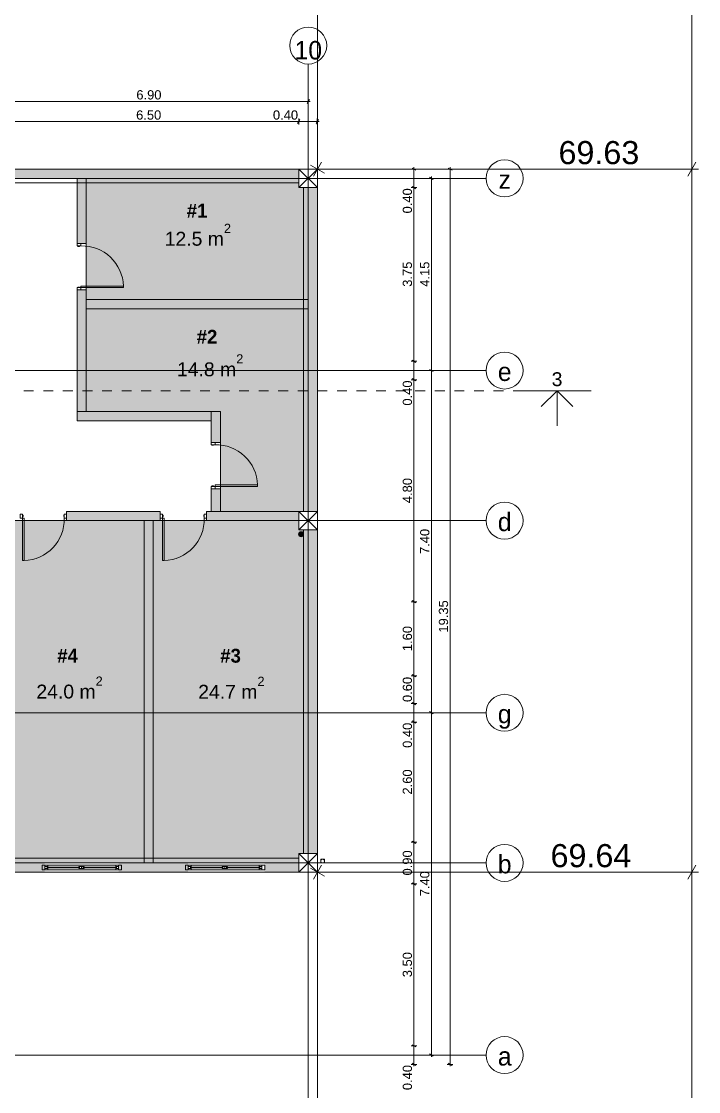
# Model space of a CAD drawing. Header units: millimetres. Extents: x 475159934 to 476245151, y 4620917055 to 4621447368.
# Drawn here: x 475290721 to 475305367, y 4620935580 to 4620958717 of the extents above; entities that cross this region are included whole.
import ezdxf

# ---------------------------------------------------------------- set-up
doc = ezdxf.new("R2010")
doc.units = ezdxf.units.MM
doc.header["$MEASUREMENT"] = 0
doc.linetypes.add('Dashed', pattern=[423.333333, 211.666667, -211.666667])
for name, color, linetype, lineweight in [('0_Pen_No__42_Pen_No__250_Pen_No__5', 5, 'Continuous', 0), ('2D Drafting - General_Pen_No__1_Pen_No__7', 7, 'Continuous', 0), ('2D Drafting - General_Pen_No__1_Pen_No__7_Pen_No__7', 7, 'Continuous', 0), ('2D Drafting - General_Pen_No__250_Pen_No__7_Pen_No__154', 154, 'Continuous', 0), ('2D Drafting - General_Pen_No__250_Pen_No__7_Pen_No__250', 7, 'Continuous', 0), ('2D Drafting - General_Pen_No__250_Pen_No__7_Pen_No__7', 7, 'Continuous', 0), ('Annotation - Text_Pen_No__7_Pen_No__235', 235, 'Continuous', 0), ('Annotation - Text_Pen_No__7_Pen_No__5', 5, 'Continuous', 0), ('Doors_Pen_No__7_Pen_No__7_Pen_No__7', 7, 'Continuous', 0), ('G-Anno-Nplt_Pen_No__4', 7, 'Continuous', 0), ('G-Anno-Nplt_Pen_No__7', 7, 'Continuous', 0), ('G-Anno-Nplt_Pen_No__8', 8, 'Continuous', 0), ('gegmebi_Pen_No__7_Pen_No__7', 7, 'Continuous', 0), ('kar-panjara_Pen_No__7_Pen_No__7_Pen_No__7', 7, 'Continuous', 0), ('New_._Pen_No__1', 1, 'Continuous', 0), ('New_G-Anno-Nplt_Pen_No__4', 7, 'Continuous', 0), ('New_G-Anno-Nplt_Pen_No__8', 8, 'Continuous', 0), ('New_shenobebi_Pen_No__1', 1, 'Continuous', 0), ('New_Structural - Bearing_Pen_No__1', 1, 'Continuous', 0), ('shaxtebi da milebi_Pen_No__1_Pen_No__1_Pen_No__1', 1, 'Continuous', 0), ('zoma_Pen_No__1', 1, 'Continuous', 0), ('zoma_Pen_No__142', 142, 'Continuous', 0), ('zoma_Pen_No__5_Pen_No__5', 5, 'Continuous', 0)]:
    doc.layers.add(name, color=color, linetype=linetype, lineweight=lineweight)
doc.layers.add('zoma', color=7, linetype='Continuous')
doc.styles.add('GENERATED_STYLE_1', font='arial.ttf')
doc.styles.add('GENERATED_STYLE_3', font='arial.ttf')
doc.styles.add('GENERATED_STYLE_4', font='ACADMTAV.TTF')
doc.styles.add('GENERATED_STYLE_7', font='')
doc.styles.get('GENERATED_STYLE_7').set_extended_font_data('AcadMtavr', bold=True)
doc.linetypes.add('Break', pattern='A,0,[1,12. бѓљбѓ\x98бѓЎбѓ\x98 бѓ’бѓђбѓ¦бѓ”бѓ‘бѓ”бѓ‘бѓ\x981.Shx,S=15.679026,R=0,X=0,Y=0],-1975.557214,0', length=1975.557214)
doc.dimstyles.new('GENERATED_STYLE__10', dxfattribs={"dimtxt": 500, "dimasz": 228, "dimexe": 0.18, "dimexo": 3, "dimgap": 0, "dimtad": 1, "dimlfac": 0.001, "dimzin": 0, "dimdsep": 46, "dimtxsty": 'GENERATED_STYLE_3', "dimblk": 'ARROWHEAD_2', "dimblk1": 'ARROWHEAD_2', "dimblk2": 'ARROWHEAD_2', "dimcen": 0.09, "dimclrd": 1, "dimclre": 1, "dimclrt": 1, "dimadec": 0, "dimazin": 0, "dimtfac": 1, "dimtdec": 4, "dimtmove": 0, "dimatfit": 3, "dimfxl": 1, "dimtolj": 1, "dimtzin": 0, "dimarcsym": 0})
doc.dimstyles.new('GENERATED_STYLE__11', dxfattribs={"dimtxt": 500, "dimasz": 228, "dimexe": 0.18, "dimexo": 3, "dimgap": 0, "dimtad": 1, "dimlfac": 0.001, "dimzin": 0, "dimdsep": 46, "dimtxsty": 'GENERATED_STYLE_3', "dimblk": 'ARROWHEAD_2', "dimblk1": 'ARROWHEAD_2', "dimblk2": 'ARROWHEAD_2', "dimcen": 0.09, "dimclrd": 1, "dimclre": 1, "dimclrt": 1, "dimadec": 0, "dimazin": 0, "dimtfac": 1, "dimtdec": 4, "dimtmove": 2, "dimatfit": 3, "dimfxl": 1, "dimtolj": 1, "dimtzin": 0, "dimarcsym": 0})
doc.dimstyles.new('GENERATED_STYLE__12', dxfattribs={"dimtxt": 500, "dimasz": 228, "dimexe": 0.18, "dimexo": 3, "dimgap": 0, "dimtad": 1, "dimtih": 1, "dimtoh": 1, "dimlfac": 0.001, "dimzin": 0, "dimdsep": 46, "dimtxsty": 'GENERATED_STYLE_3', "dimblk": 'ARROWHEAD_2', "dimblk1": 'ARROWHEAD_2', "dimblk2": 'ARROWHEAD_2', "dimcen": 0.09, "dimclrd": 1, "dimclre": 1, "dimclrt": 1, "dimadec": 0, "dimazin": 0, "dimtfac": 1, "dimtdec": 4, "dimtmove": 2, "dimatfit": 3, "dimfxl": 1, "dimtolj": 1, "dimtzin": 0, "dimarcsym": 0})
doc.dimstyles.new('GENERATED_STYLE__3', dxfattribs={"dimtxt": 200, "dimasz": 64.421331, "dimexe": 0.18, "dimexo": 3, "dimgap": 0, "dimtad": 1, "dimtih": 1, "dimtoh": 1, "dimlfac": 0.001, "dimzin": 0, "dimdsep": 46, "dimtxsty": 'GENERATED_STYLE_3', "dimblk": 'ARROWHEAD_2', "dimblk1": 'ARROWHEAD_2', "dimblk2": 'ARROWHEAD_2', "dimcen": 0.09, "dimclrd": 142, "dimclre": 142, "dimclrt": 142, "dimadec": 0, "dimazin": 0, "dimtfac": 1, "dimtdec": 4, "dimtmove": 0, "dimatfit": 3, "dimfxl": 1, "dimtolj": 1, "dimtzin": 0, "dimarcsym": 0})
doc.dimstyles.new('GENERATED_STYLE__6', dxfattribs={"dimtxt": 200, "dimasz": 64.421331, "dimexe": 0.18, "dimexo": 3, "dimgap": 0, "dimtad": 1, "dimlfac": 0.001, "dimzin": 0, "dimdsep": 46, "dimtxsty": 'GENERATED_STYLE_3', "dimblk": 'ARROWHEAD_2', "dimblk1": 'ARROWHEAD_2', "dimblk2": 'ARROWHEAD_2', "dimcen": 0.09, "dimclrd": 142, "dimclre": 142, "dimclrt": 142, "dimadec": 0, "dimazin": 0, "dimtfac": 1, "dimtdec": 4, "dimtmove": 0, "dimatfit": 3, "dimfxl": 1, "dimtolj": 1, "dimtzin": 0, "dimarcsym": 0})

# ---------------------------------------------------------------- blocks, each defined once
blk = doc.blocks.new('*D521', base_point=(475826096, 4621095193))
at = {"layer": 'zoma_Pen_No__1', "color": 1, "linetype": 'Continuous', "lineweight": 0, "transparency": 16777216}
for p, q in [((475297124, 4620967032), (475297124, 4620967179)), ((475297349, 4620967032), (475296899, 4620967032)), ((475297274, 4620966945), (475296974, 4620967119)), ((475297124, 4620955524), (475297124, 4620967032)), ((475296974, 4620955610), (475297274, 4620955437)), ((475297349, 4620955524), (475296899, 4620955524)), ((475297124, 4620955377), (475297124, 4620955524))]:
    blk.add_line(p, q, dxfattribs=at)
at = {"layer": 'zoma_Pen_No__1', "color": 1, "lineweight": 0, "transparency": 16777216, "insert": (475297024, 4620960420), "char_height": 500, "attachment_point": 7, "rotation": 90, "style": 'GENERATED_STYLE_3'}
blk.add_mtext('\\A1;{\\pql;\\fArial|b0|i0|c204|p0;\\W1.000000;24.70}', dxfattribs=at)
blk = doc.blocks.new('ARROWHEAD_2')
at = {"color": 0, "linetype": 'Continuous', "lineweight": 0}
for p, q in [((0, 0), (-1, 0)), ((-0.38, -0.66), (0.38, 0.66))]:
    blk.add_line(p, q, dxfattribs=at)
blk = doc.blocks.new('*D522', base_point=(475826096, 4621095193))
at = {"layer": 'zoma_Pen_No__1', "color": 1, "linetype": 'Continuous', "lineweight": 0, "transparency": 16777216}
for p, q in [((475297349, 4620940324), (475296899, 4620940324)), ((475297274, 4620940237), (475296974, 4620940410)), ((475297124, 4620940324), (475297124, 4620940471)), ((475297124, 4620932169), (475297124, 4620940324)), ((475296974, 4620932256), (475297274, 4620932083)), ((475297349, 4620932169), (475296899, 4620932169)), ((475297124, 4620932022), (475297124, 4620932169))]:
    blk.add_line(p, q, dxfattribs=at)
at = {"layer": 'zoma_Pen_No__1', "color": 1, "lineweight": 0, "transparency": 16777216, "insert": (475297024, 4620933002), "char_height": 500, "attachment_point": 7, "rotation": 90, "style": 'GENERATED_STYLE_3'}
blk.add_mtext('\\A1;{\\pql;\\fArial|b0|i0|c204|p0;\\W1.000000;8.15}', dxfattribs=at)
blk = doc.blocks.new('*D523', base_point=(475826096, 4621095193))
at = {"layer": 'zoma_Pen_No__1', "color": 1, "linetype": 'Continuous', "lineweight": 0, "transparency": 16777216}
for p, q in [((475297124, 4620940099), (475297124, 4620940549)), ((475305221, 4620940099), (475305221, 4620940549)), ((475296978, 4620940324), (475297124, 4620940324)), ((475297211, 4620940474), (475297038, 4620940174)), ((475297124, 4620940324), (475305221, 4620940324)), ((475305134, 4620940174), (475305307, 4620940474)), ((475305221, 4620940324), (475305367, 4620940324))]:
    blk.add_line(p, q, dxfattribs=at)
at = {"layer": 'zoma_Pen_No__1', "color": 1, "lineweight": 0, "transparency": 16777216, "insert": (475302165, 4620940424), "char_height": 500, "attachment_point": 7, "style": 'GENERATED_STYLE_3'}
blk.add_mtext('\\A1;{\\pql;\\fArial|b0|i0|c204|p0;\\W1.000000;69.64}', dxfattribs=at)
blk = doc.blocks.new('*D524', base_point=(475826096, 4621095193))
at = {"layer": 'zoma_Pen_No__1', "color": 1, "linetype": 'Continuous', "lineweight": 0, "transparency": 16777216}
for p, q in [((475297211, 4620955674), (475297038, 4620955374)), ((475297124, 4620955299), (475297124, 4620955749)), ((475305134, 4620955374), (475305307, 4620955674)), ((475305221, 4620955299), (475305221, 4620955749)), ((475296978, 4620955524), (475297124, 4620955524)), ((475297124, 4620955524), (475305221, 4620955524)), ((475305221, 4620955524), (475305367, 4620955524))]:
    blk.add_line(p, q, dxfattribs=at)
at = {"layer": 'zoma_Pen_No__1', "color": 1, "lineweight": 0, "transparency": 16777216, "insert": (475302337, 4620955624), "char_height": 500, "attachment_point": 7, "style": 'GENERATED_STYLE_3'}
blk.add_mtext('\\A1;{\\pql;\\fArial|b0|i0|c204|p0;\\W1.000000;69.63}', dxfattribs=at)
blk = doc.blocks.new('*D555', base_point=(475826096, 4621095193))
at = {"layer": 'zoma_Pen_No__142', "color": 142, "linetype": 'Continuous', "lineweight": 0, "transparency": 16777216}
for p, q in [((475290049, 4620957030), (475290000, 4620956945)), ((475290024, 4620956924), (475290024, 4620957051)), ((475290024, 4620956987), (475296924, 4620956987)), ((475296900, 4620956945), (475296949, 4620957030)), ((475296924, 4620956924), (475296924, 4620957051)), ((475296924, 4620956987), (475296966, 4620956987))]:
    blk.add_line(p, q, dxfattribs=at)
at = {"layer": 'zoma_Pen_No__142', "color": 142, "lineweight": 0, "transparency": 16777216, "insert": (475293207, 4620957027), "char_height": 200, "attachment_point": 7, "style": 'GENERATED_STYLE_3'}
blk.add_mtext('\\A1;{\\pql;\\fArial|b0|i0|c204|p0;\\W1.000000;6.90}', dxfattribs=at)
blk = doc.blocks.new('*D577', base_point=(475826096, 4621095193))
at = {"layer": 'zoma_Pen_No__142', "color": 142, "linetype": 'Continuous', "lineweight": 0, "transparency": 16777216}
for p, q in [((475290249, 4620934038), (475290200, 4620933953)), ((475290224, 4620933932), (475290224, 4620934059)), ((475296749, 4620934038), (475296700, 4620933953)), ((475296724, 4620933932), (475296724, 4620934059)), ((475290224, 4620933996), (475296724, 4620933996))]:
    blk.add_line(p, q, dxfattribs=at)
at = {"layer": 'zoma_Pen_No__142', "color": 142, "lineweight": 0, "transparency": 16777216, "char_height": 200, "attachment_point": 7, "style": 'GENERATED_STYLE_3'}
for s, insert in [('\\A1;{\\pql;\\fArial|b0|i0|c204|p0;\\W1.000000;6.50}', (475293207, 4620934036)), ('\\A1;{\\pql;\\fArial|b0|i0|c204|p0;\\W1.000000;0.40}', (475296166, 4620934036))]:
    blk.add_mtext(s, dxfattribs=dict(at, insert=insert))
blk = doc.blocks.new('*D578', base_point=(475826096, 4621095193))
at = {"layer": 'zoma_Pen_No__142', "color": 142, "linetype": 'Continuous', "lineweight": 0, "transparency": 16777216}
for p, q in [((475296749, 4620934038), (475296700, 4620933953)), ((475296724, 4620933932), (475296724, 4620934059)), ((475297100, 4620933953), (475297149, 4620934038)), ((475297124, 4620933932), (475297124, 4620934059)), ((475296724, 4620933996), (475297124, 4620933996)), ((475297124, 4620933996), (475297166, 4620933996))]:
    blk.add_line(p, q, dxfattribs=at)
blk = doc.blocks.new('*D579', base_point=(475826096, 4621095193))
at = {"layer": 'zoma_Pen_No__142', "color": 142, "linetype": 'Continuous', "lineweight": 0, "transparency": 16777216}
for p, q in [((475299651, 4620943769), (475299523, 4620943769)), ((475299545, 4620943794), (475299629, 4620943745)), ((475299587, 4620936369), (475299587, 4620943769)), ((475299651, 4620936369), (475299523, 4620936369)), ((475299545, 4620936394), (475299629, 4620936345)), ((475299587, 4620936328), (475299587, 4620936369))]:
    blk.add_line(p, q, dxfattribs=at)
at = {"layer": 'zoma_Pen_No__142', "color": 142, "lineweight": 0, "transparency": 16777216, "insert": (475299547, 4620939802), "char_height": 200, "attachment_point": 7, "rotation": 90, "style": 'GENERATED_STYLE_3'}
blk.add_mtext('\\A1;{\\pql;\\fArial|b0|i0|c204|p0;\\W1.000000;7.40}', dxfattribs=at)
blk = doc.blocks.new('*D580', base_point=(475826096, 4621095193))
at = {"layer": 'zoma_Pen_No__142', "color": 142, "linetype": 'Continuous', "lineweight": 0, "transparency": 16777216}
for p, q in [((475299651, 4620951169), (475299523, 4620951169)), ((475299545, 4620951194), (475299629, 4620951145)), ((475299587, 4620943769), (475299587, 4620951169)), ((475299651, 4620943769), (475299523, 4620943769)), ((475299545, 4620943794), (475299629, 4620943745))]:
    blk.add_line(p, q, dxfattribs=at)
at = {"layer": 'zoma_Pen_No__142', "color": 142, "lineweight": 0, "transparency": 16777216, "insert": (475299547, 4620947202), "char_height": 200, "attachment_point": 7, "rotation": 90, "style": 'GENERATED_STYLE_3'}
blk.add_mtext('\\A1;{\\pql;\\fArial|b0|i0|c204|p0;\\W1.000000;7.40}', dxfattribs=at)
blk = doc.blocks.new('*D581', base_point=(475826096, 4621095193))
at = {"layer": 'zoma_Pen_No__142', "color": 142, "linetype": 'Continuous', "lineweight": 0, "transparency": 16777216}
for p, q in [((475299651, 4620955324), (475299523, 4620955324)), ((475299629, 4620955299), (475299545, 4620955348)), ((475299587, 4620955324), (475299587, 4620955365)), ((475299587, 4620951169), (475299587, 4620955324)), ((475299651, 4620951169), (475299523, 4620951169)), ((475299545, 4620951194), (475299629, 4620951145))]:
    blk.add_line(p, q, dxfattribs=at)
at = {"layer": 'zoma_Pen_No__142', "color": 142, "lineweight": 0, "transparency": 16777216, "insert": (475299547, 4620952980), "char_height": 200, "attachment_point": 7, "rotation": 90, "style": 'GENERATED_STYLE_3'}
blk.add_mtext('\\A1;{\\pql;\\fArial|b0|i0|c204|p0;\\W1.000000;4.15}', dxfattribs=at)
blk = doc.blocks.new('*D582', base_point=(475826096, 4621095193))
at = {"layer": 'zoma_Pen_No__142', "color": 142, "linetype": 'Continuous', "lineweight": 0, "transparency": 16777216}
for p, q in [((475299992, 4620955524), (475299992, 4620955565)), ((475300055, 4620955524), (475299928, 4620955524)), ((475300034, 4620955499), (475299949, 4620955548)), ((475299992, 4620936169), (475299992, 4620955524)), ((475300055, 4620936169), (475299928, 4620936169)), ((475299949, 4620936194), (475300034, 4620936145)), ((475299992, 4620936128), (475299992, 4620936169))]:
    blk.add_line(p, q, dxfattribs=at)
at = {"layer": 'zoma_Pen_No__142', "color": 142, "lineweight": 0, "transparency": 16777216, "insert": (475299952, 4620945503), "char_height": 200, "attachment_point": 7, "rotation": 90, "style": 'GENERATED_STYLE_3'}
blk.add_mtext('\\A1;{\\pql;\\fArial|b0|i0|c204|p0;\\W1.000000;19.35}', dxfattribs=at)
blk = doc.blocks.new('*D583', base_point=(475826096, 4621095193))
at = {"layer": 'zoma_Pen_No__142', "color": 142, "linetype": 'Continuous', "lineweight": 0, "transparency": 16777216}
for p, q in [((475299169, 4620936594), (475299254, 4620936545)), ((475299275, 4620936569), (475299148, 4620936569)), ((475299211, 4620936169), (475299211, 4620936569)), ((475299275, 4620936169), (475299148, 4620936169)), ((475299169, 4620936194), (475299254, 4620936145)), ((475299211, 4620936128), (475299211, 4620936169))]:
    blk.add_line(p, q, dxfattribs=at)
at = {"layer": 'zoma_Pen_No__142', "color": 142, "lineweight": 0, "transparency": 16777216, "insert": (475299171, 4620935611), "char_height": 200, "attachment_point": 7, "rotation": 90, "style": 'GENERATED_STYLE_3'}
blk.add_mtext('\\A1;{\\pql;\\fArial|b0|i0|c204|p0;\\W1.000000;0.40}', dxfattribs=at)
blk = doc.blocks.new('*D584', base_point=(475826096, 4621095193))
at = {"layer": 'zoma_Pen_No__142', "color": 142, "linetype": 'Continuous', "lineweight": 0, "transparency": 16777216}
for p, q in [((475299275, 4620940069), (475299148, 4620940069)), ((475299169, 4620940094), (475299254, 4620940045)), ((475299211, 4620936569), (475299211, 4620940069)), ((475299169, 4620936594), (475299254, 4620936545)), ((475299275, 4620936569), (475299148, 4620936569))]:
    blk.add_line(p, q, dxfattribs=at)
at = {"layer": 'zoma_Pen_No__142', "color": 142, "lineweight": 0, "transparency": 16777216, "insert": (475299171, 4620938052), "char_height": 200, "attachment_point": 7, "rotation": 90, "style": 'GENERATED_STYLE_3'}
blk.add_mtext('\\A1;{\\pql;\\fArial|b0|i0|c204|p0;\\W1.000000;3.50}', dxfattribs=at)
blk = doc.blocks.new('*D585', base_point=(475826096, 4621095193))
at = {"layer": 'zoma_Pen_No__142', "color": 142, "linetype": 'Continuous', "lineweight": 0, "transparency": 16777216}
for p, q in [((475299169, 4620940994), (475299254, 4620940945)), ((475299275, 4620940969), (475299148, 4620940969)), ((475299211, 4620940069), (475299211, 4620940969)), ((475299275, 4620940069), (475299148, 4620940069)), ((475299169, 4620940094), (475299254, 4620940045))]:
    blk.add_line(p, q, dxfattribs=at)
at = {"layer": 'zoma_Pen_No__142', "color": 142, "lineweight": 0, "transparency": 16777216, "insert": (475299171, 4620940252), "char_height": 200, "attachment_point": 7, "rotation": 90, "style": 'GENERATED_STYLE_3'}
blk.add_mtext('\\A1;{\\pql;\\fArial|b0|i0|c204|p0;\\W1.000000;0.90}', dxfattribs=at)
blk = doc.blocks.new('*D586', base_point=(475826096, 4621095193))
at = {"layer": 'zoma_Pen_No__142', "color": 142, "linetype": 'Continuous', "lineweight": 0, "transparency": 16777216}
for p, q in [((475299275, 4620943569), (475299148, 4620943569)), ((475299169, 4620943594), (475299254, 4620943545)), ((475299211, 4620940969), (475299211, 4620943569)), ((475299169, 4620940994), (475299254, 4620940945)), ((475299275, 4620940969), (475299148, 4620940969))]:
    blk.add_line(p, q, dxfattribs=at)
at = {"layer": 'zoma_Pen_No__142', "color": 142, "lineweight": 0, "transparency": 16777216, "char_height": 200, "attachment_point": 7, "rotation": 90, "style": 'GENERATED_STYLE_3'}
for s, insert in [('\\A1;{\\pql;\\fArial|b0|i0|c204|p0;\\W1.000000;0.40}', (475299171, 4620943011)), ('\\A1;{\\pql;\\fArial|b0|i0|c204|p0;\\W1.000000;2.60}', (475299171, 4620942002))]:
    blk.add_mtext(s, dxfattribs=dict(at, insert=insert))
blk = doc.blocks.new('*D587', base_point=(475826096, 4621095193))
at = {"layer": 'zoma_Pen_No__142', "color": 142, "linetype": 'Continuous', "lineweight": 0, "transparency": 16777216}
for p, q in [((475299169, 4620943994), (475299254, 4620943945)), ((475299275, 4620943969), (475299148, 4620943969)), ((475299211, 4620943569), (475299211, 4620943969)), ((475299275, 4620943569), (475299148, 4620943569)), ((475299169, 4620943594), (475299254, 4620943545))]:
    blk.add_line(p, q, dxfattribs=at)
blk = doc.blocks.new('*D588', base_point=(475826096, 4621095193))
at = {"layer": 'zoma_Pen_No__142', "color": 142, "linetype": 'Continuous', "lineweight": 0, "transparency": 16777216}
for p, q in [((475299275, 4620944569), (475299148, 4620944569)), ((475299169, 4620944594), (475299254, 4620944545)), ((475299211, 4620943969), (475299211, 4620944569)), ((475299169, 4620943994), (475299254, 4620943945)), ((475299275, 4620943969), (475299148, 4620943969))]:
    blk.add_line(p, q, dxfattribs=at)
at = {"layer": 'zoma_Pen_No__142', "color": 142, "lineweight": 0, "transparency": 16777216, "insert": (475299171, 4620944002), "char_height": 200, "attachment_point": 7, "rotation": 90, "style": 'GENERATED_STYLE_3'}
blk.add_mtext('\\A1;{\\pql;\\fArial|b0|i0|c204|p0;\\W1.000000;0.60}', dxfattribs=at)
blk = doc.blocks.new('*D589', base_point=(475826096, 4621095193))
at = {"layer": 'zoma_Pen_No__142', "color": 142, "linetype": 'Continuous', "lineweight": 0, "transparency": 16777216}
for p, q in [((475299275, 4620946169), (475299148, 4620946169)), ((475299169, 4620946194), (475299254, 4620946145)), ((475299211, 4620944569), (475299211, 4620946169)), ((475299275, 4620944569), (475299148, 4620944569)), ((475299169, 4620944594), (475299254, 4620944545))]:
    blk.add_line(p, q, dxfattribs=at)
at = {"layer": 'zoma_Pen_No__142', "color": 142, "lineweight": 0, "transparency": 16777216, "insert": (475299171, 4620945102), "char_height": 200, "attachment_point": 7, "rotation": 90, "style": 'GENERATED_STYLE_3'}
blk.add_mtext('\\A1;{\\pql;\\fArial|b0|i0|c204|p0;\\W1.000000;1.60}', dxfattribs=at)
blk = doc.blocks.new('*D590', base_point=(475826096, 4621095193))
at = {"layer": 'zoma_Pen_No__142', "color": 142, "linetype": 'Continuous', "lineweight": 0, "transparency": 16777216}
for p, q in [((475299275, 4620950969), (475299148, 4620950969)), ((475299169, 4620950994), (475299254, 4620950945)), ((475299211, 4620946169), (475299211, 4620950969)), ((475299275, 4620946169), (475299148, 4620946169)), ((475299169, 4620946194), (475299254, 4620946145))]:
    blk.add_line(p, q, dxfattribs=at)
at = {"layer": 'zoma_Pen_No__142', "color": 142, "lineweight": 0, "transparency": 16777216, "char_height": 200, "attachment_point": 7, "rotation": 90, "style": 'GENERATED_STYLE_3'}
for s, insert in [('\\A1;{\\pql;\\fArial|b0|i0|c204|p0;\\W1.000000;0.40}', (475299171, 4620950411)), ('\\A1;{\\pql;\\fArial|b0|i0|c204|p0;\\W1.000000;4.80}', (475299171, 4620948302))]:
    blk.add_mtext(s, dxfattribs=dict(at, insert=insert))
blk = doc.blocks.new('*D591', base_point=(475826096, 4621095193))
at = {"layer": 'zoma_Pen_No__142', "color": 142, "linetype": 'Continuous', "lineweight": 0, "transparency": 16777216}
for p, q in [((475299169, 4620951394), (475299254, 4620951345)), ((475299275, 4620951369), (475299148, 4620951369)), ((475299211, 4620950969), (475299211, 4620951369)), ((475299275, 4620950969), (475299148, 4620950969)), ((475299169, 4620950994), (475299254, 4620950945))]:
    blk.add_line(p, q, dxfattribs=at)
blk = doc.blocks.new('*D592', base_point=(475826096, 4621095193))
at = {"layer": 'zoma_Pen_No__142', "color": 142, "linetype": 'Continuous', "lineweight": 0, "transparency": 16777216}
for p, q in [((475299275, 4620955124), (475299148, 4620955124)), ((475299169, 4620955148), (475299254, 4620955099)), ((475299211, 4620951369), (475299211, 4620955124)), ((475299169, 4620951394), (475299254, 4620951345)), ((475299275, 4620951369), (475299148, 4620951369))]:
    blk.add_line(p, q, dxfattribs=at)
at = {"layer": 'zoma_Pen_No__142', "color": 142, "lineweight": 0, "transparency": 16777216, "char_height": 200, "attachment_point": 7, "rotation": 90, "style": 'GENERATED_STYLE_3'}
for s, insert in [('\\A1;{\\pql;\\fArial|b0|i0|c204|p0;\\W1.000000;0.40}', (475299171, 4620954566)), ('\\A1;{\\pql;\\fArial|b0|i0|c204|p0;\\W1.000000;3.75}', (475299171, 4620952980))]:
    blk.add_mtext(s, dxfattribs=dict(at, insert=insert))
blk = doc.blocks.new('*D593', base_point=(475826096, 4621095193))
at = {"layer": 'zoma_Pen_No__142', "color": 142, "linetype": 'Continuous', "lineweight": 0, "transparency": 16777216}
for p, q in [((475299211, 4620955524), (475299211, 4620955565)), ((475299275, 4620955524), (475299148, 4620955524)), ((475299254, 4620955499), (475299169, 4620955548)), ((475299211, 4620955124), (475299211, 4620955524)), ((475299275, 4620955124), (475299148, 4620955124)), ((475299169, 4620955148), (475299254, 4620955099))]:
    blk.add_line(p, q, dxfattribs=at)
blk = doc.blocks.new('*D615', base_point=(475826096, 4621095193))
at = {"layer": 'zoma_Pen_No__142', "color": 142, "linetype": 'Continuous', "lineweight": 0, "transparency": 16777216}
for p, q in [((475290244, 4620956594), (475290195, 4620956509)), ((475290219, 4620956488), (475290219, 4620956615)), ((475290219, 4620956551), (475296719, 4620956551)), ((475296744, 4620956594), (475296695, 4620956509)), ((475296719, 4620956488), (475296719, 4620956615))]:
    blk.add_line(p, q, dxfattribs=at)
at = {"layer": 'zoma_Pen_No__142', "color": 142, "lineweight": 0, "transparency": 16777216, "char_height": 200, "attachment_point": 7, "style": 'GENERATED_STYLE_3'}
for s, insert in [('\\A1;{\\pql;\\fArial|b0|i0|c204|p0;\\W1.000000;6.50}', (475293202, 4620956591)), ('\\A1;{\\pql;\\fArial|b0|i0|c204|p0;\\W1.000000;0.40}', (475296161, 4620956591))]:
    blk.add_mtext(s, dxfattribs=dict(at, insert=insert))
blk = doc.blocks.new('*D616', base_point=(475826096, 4621095193))
at = {"layer": 'zoma_Pen_No__142', "color": 142, "linetype": 'Continuous', "lineweight": 0, "transparency": 16777216}
for p, q in [((475296744, 4620956594), (475296695, 4620956509)), ((475296719, 4620956488), (475296719, 4620956615)), ((475296719, 4620956551), (475297119, 4620956551)), ((475297095, 4620956509), (475297144, 4620956594)), ((475297119, 4620956488), (475297119, 4620956615)), ((475297119, 4620956551), (475297161, 4620956551))]:
    blk.add_line(p, q, dxfattribs=at)

msp = doc.modelspace()

# ---------------------------------------------------------------- hatches: boundary and pattern name
at = {"layer": '2D Drafting - General_Pen_No__250_Pen_No__7_Pen_No__154', "linetype": 'Continuous', "lineweight": 0}
for points in [[(475290224.364, 4620955323.861), (475290224.364, 4620955523.861), (475296724.364, 4620955523.861), (475296724.364, 4620955323.861)], [(475296924.364, 4620955123.861), (475297124.364, 4620955123.861), (475297124.364, 4620948123.861), (475296924.364, 4620948123.861)], [(475296924.364, 4620947723.861), (475297124.364, 4620947723.861), (475297124.364, 4620940723.861), (475296924.364, 4620940723.861)], [(475290224.364, 4620940323.919), (475291224.364, 4620940323.919), (475291224.364, 4620940523.919), (475290224.364, 4620940523.919)], [(475292824.366, 4620940323.919), (475294324.362, 4620940323.919), (475294324.362, 4620940523.919), (475292824.366, 4620940523.919)], [(475295984.69, 4620940323.919), (475296724.364, 4620940323.919), (475296724.364, 4620940523.919), (475295984.69, 4620940523.919)]]:
    msp.add_hatch(color=154, dxfattribs=at).paths.add_polyline_path(points)
at = {"layer": '2D Drafting - General_Pen_No__250_Pen_No__7_Pen_No__7', "linetype": 'Continuous', "lineweight": 0}
for points in [[(475291924.364, 4620955323.861), (475291924.364, 4620953912.676), (475292124.364, 4620953912.676), (475292124.364, 4620955323.861)], [(475292124.364, 4620952912.676), (475291924.364, 4620952912.676), (475291924.364, 4620950283.861), (475292124.364, 4620950283.861)], [(475293724.364, 4620947923.861), (475291696.332, 4620947923.861), (475291696.332, 4620948123.861), (475293724.364, 4620948123.861)], [(475296724.364, 4620947923.861), (475294724.364, 4620947923.861), (475294724.364, 4620948123.861), (475296724.364, 4620948123.861)], [(475296924.343, 4620947433.673), (475296524.343, 4620947433.673), (475296524.343, 4620947823.861), (475296624.343, 4620947823.861), (475296724.343, 4620947823.861), (475296724.343, 4620947723.861), (475296624.343, 4620947723.861), (475296624.343, 4620947533.861), (475296924.343, 4620947533.861)]]:
    msp.add_hatch(color=7, dxfattribs=at).paths.add_polyline_path(points)
at = {"layer": 'G-Anno-Nplt_Pen_No__7', "linetype": 'Continuous', "lineweight": 0}
for points in [[(475292124.364, 4620952503.861), (475296924.364, 4620952503.861), (475296924.364, 4620952703.861), (475292124.364, 4620952703.861)], [(475291924.364, 4620950083.861), (475294824.364, 4620950083.861), (475294824.364, 4620950283.861), (475291924.364, 4620950283.861)], [(475294824.364, 4620949612.676), (475295024.494, 4620949612.676), (475295024.494, 4620950283.861), (475294824.364, 4620950283.861)], [(475294824.364, 4620948123.861), (475295024.494, 4620948123.861), (475295024.494, 4620948612.676), (475294824.364, 4620948612.676)], [(475293574.364, 4620940523.919), (475293374.364, 4620940523.919), (475293374.364, 4620947923.861), (475293574.364, 4620947923.861)]]:
    msp.add_hatch(color=7, dxfattribs=at).paths.add_polyline_path(points)
at = {"layer": 'G-Anno-Nplt_Pen_No__8', "linetype": 'Continuous', "lineweight": 0, "true_color": 0x202020}
for points in [[(475290124.364, 4620940723.861), (475290124.364, 4620947723.861), (475290224.364, 4620947723.861), (475290224.364, 4620947923.861), (475293374.364, 4620947923.861), (475293374.364, 4620940523.919), (475290224.364, 4620940523.919), (475290224.364, 4620940723.861)], [(475296724.364, 4620947923.861), (475296724.364, 4620947723.861), (475296924.342, 4620947723.861), (475296924.364, 4620940723.861), (475296724.364, 4620940723.861), (475296724.364, 4620940523.861), (475293574.364, 4620940523.861), (475293574.364, 4620947923.861)]]:
    msp.add_hatch(color=250, dxfattribs=at).paths.add_polyline_path(points)
at = {"layer": 'New_G-Anno-Nplt_Pen_No__8', "linetype": 'Continuous', "lineweight": 0, "true_color": 0x202020}
for points in [[(475296724.364, 4620955323.861), (475292124.364, 4620955323.861), (475292124.364, 4620952703.861), (475296924.364, 4620952703.861), (475296924.364, 4620955123.861), (475296724.364, 4620955123.861)], [(475292124.364, 4620950283.861), (475295024.494, 4620950283.861), (475295024.494, 4620948123.861), (475296924.364, 4620948123.861), (475296924.364, 4620952503.861), (475292124.364, 4620952503.861)]]:
    msp.add_hatch(color=250, dxfattribs=at).paths.add_polyline_path(points)
at = {"layer": 'shaxtebi da milebi_Pen_No__1_Pen_No__1_Pen_No__1', "linetype": 'Continuous', "lineweight": 0}
msp.add_hatch(color=1, dxfattribs=at).paths.add_polyline_path([(475296769.343, 4620947573.861, -1), (475296769.343, 4620947683.861, -1)])

# ---------------------------------------------------------------- linework, layer by layer
at = {"layer": '0_Pen_No__42_Pen_No__250_Pen_No__5', "color": 5, "linetype": 'Continuous', "lineweight": 0}
for centre in [(475296924.365, 4620958194.845), (475301171.421, 4620955323.862), (475301171.421, 4620951169.226), (475301171.421, 4620947923.862), (475301171.421, 4620943769.226), (475301171.421, 4620940523.862), (475301171.421, 4620936369.226)]:
    msp.add_circle(centre, 400, dxfattribs=at)
at = {"layer": '2D Drafting - General_Pen_No__1_Pen_No__7', "color": 7, "linetype": 'Continuous', "lineweight": 0}
for p, q in [((475297124.364, 4620955123.861), (475296724.364, 4620955523.861)), ((475296724.364, 4620955123.861), (475297124.364, 4620955523.861)), ((475297124.364, 4620947723.861), (475296724.364, 4620948123.861)), ((475296724.364, 4620947723.861), (475297124.364, 4620948123.861)), ((475297124.364, 4620940323.861), (475296724.364, 4620940723.861)), ((475296724.364, 4620940323.861), (475297124.364, 4620940723.861))]:
    msp.add_line(p, q, dxfattribs=at)
at = {"layer": '2D Drafting - General_Pen_No__1_Pen_No__7', "color": 7, "linetype": 'Continuous', "lineweight": 0, "flags": 128}
for points in [[(475290224.364, 4620955223.861), (475296724.364, 4620955223.861), (475296724.364, 4620955523.861), (475290224.364, 4620955523.861)], [(475297124.364, 4620955123.861), (475296724.364, 4620955123.861), (475296724.364, 4620955523.861), (475297124.364, 4620955523.861)], [(475297124.364, 4620948123.861), (475297124.364, 4620955123.861), (475296824.364, 4620955123.861), (475296824.364, 4620948123.861)], [(475297124.364, 4620947723.861), (475296724.364, 4620947723.861), (475296724.364, 4620948123.861), (475297124.364, 4620948123.861)], [(475297124.364, 4620940723.861), (475297124.364, 4620947723.861), (475296824.364, 4620947723.861), (475296824.364, 4620940723.861)], [(475290224.364, 4620940323.861), (475296724.364, 4620940323.861), (475296724.364, 4620940623.861), (475290224.364, 4620940623.861)], [(475297124.364, 4620940323.861), (475296724.364, 4620940323.861), (475296724.364, 4620940723.861), (475297124.364, 4620940723.861)]]:
    msp.add_lwpolyline(points, close=True, dxfattribs=at)
at = {"layer": '2D Drafting - General_Pen_No__1_Pen_No__7', "color": 7, "linetype": 'Continuous', "lineweight": 0}
msp.add_circle((475297234.151, 4620940563.861), 40, dxfattribs=at)
at = {"layer": '2D Drafting - General_Pen_No__1_Pen_No__7_Pen_No__7', "color": 7, "linetype": 'Continuous', "lineweight": 0}
for centre, start, end in [((475292034.031, 4620952970.398), 1.603806, 91.603806), ((475294934.031, 4620948670.398), 1.603806, 91.603806), ((475290754.054, 4620947953.01), 271.603806, 1.603806), ((475293782.086, 4620947953.01), 271.603806, 1.603806)]:
    msp.add_arc(centre, 893.239, start, end, dxfattribs=at)
at = {"layer": '2D Drafting - General_Pen_No__250_Pen_No__7_Pen_No__250', "color": 7, "linetype": 'Continuous', "lineweight": 0, "flags": 128}
for points in [[(475290224.364, 4620955323.861), (475290224.364, 4620955523.861), (475296724.364, 4620955523.861), (475296724.364, 4620955323.861)], [(475296924.364, 4620955123.861), (475297124.364, 4620955123.861), (475297124.364, 4620948123.861), (475296924.364, 4620948123.861)], [(475293724.364, 4620947923.861), (475291696.332, 4620947923.861), (475291696.332, 4620948123.861), (475293724.364, 4620948123.861)], [(475296724.364, 4620947923.861), (475294724.364, 4620947923.861), (475294724.364, 4620948123.861), (475296724.364, 4620948123.861)], [(475296924.364, 4620947723.861), (475297124.364, 4620947723.861), (475297124.364, 4620940723.861), (475296924.364, 4620940723.861)]]:
    msp.add_lwpolyline(points, close=True, dxfattribs=at)
at = {"layer": '2D Drafting - General_Pen_No__250_Pen_No__7_Pen_No__7', "color": 7, "linetype": 'Continuous', "lineweight": 0, "flags": 128}
for points in [[(475291924.364, 4620955323.861), (475291924.364, 4620953912.676), (475292124.364, 4620953912.676), (475292124.364, 4620955323.861)], [(475292124.364, 4620952912.676), (475291924.364, 4620952912.676), (475291924.364, 4620950283.861), (475292124.364, 4620950283.861)]]:
    msp.add_lwpolyline(points, close=True, dxfattribs=at)
at = {"layer": 'Doors_Pen_No__7_Pen_No__7_Pen_No__7', "color": 7, "linetype": 'Continuous', "lineweight": 0, "flags": 128}
for points in [[(475291924.364, 4620953912.676), (475291924.364, 4620953863.287), (475292009.031, 4620953863.287), (475292009.031, 4620953912.676)], [(475291942.364, 4620953852.176), (475291942.364, 4620953863.287), (475291975.697, 4620953863.287), (475291975.697, 4620953852.176)], [(475291924.364, 4620952912.676), (475291924.364, 4620952962.065), (475292009.031, 4620952962.065), (475292009.031, 4620952912.676)], [(475291942.364, 4620952962.065), (475291942.364, 4620952973.176), (475291975.697, 4620952973.176), (475291975.697, 4620952962.065)], [(475292009.031, 4620952962.065), (475292009.031, 4620952995.398), (475292926.92, 4620952995.398), (475292926.92, 4620952962.065)], [(475294824.364, 4620949612.676), (475294824.364, 4620949563.287), (475294909.031, 4620949563.287), (475294909.031, 4620949612.676)], [(475294842.364, 4620949552.176), (475294842.364, 4620949563.287), (475294875.697, 4620949563.287), (475294875.697, 4620949552.176)], [(475294824.364, 4620948612.676), (475294824.364, 4620948662.065), (475294909.031, 4620948662.065), (475294909.031, 4620948612.676)], [(475294842.364, 4620948662.065), (475294842.364, 4620948673.176), (475294875.697, 4620948673.176), (475294875.697, 4620948662.065)], [(475294909.031, 4620948662.065), (475294909.031, 4620948695.398), (475295826.92, 4620948695.398), (475295826.92, 4620948662.065)], [(475290696.332, 4620948062.676), (475290745.721, 4620948062.676), (475290745.721, 4620947978.01), (475290696.332, 4620947978.01)], [(475290745.721, 4620948044.676), (475290756.832, 4620948044.676), (475290756.832, 4620948011.343), (475290745.721, 4620948011.343)], [(475290745.721, 4620947978.01), (475290779.054, 4620947978.01), (475290779.054, 4620947060.121), (475290745.721, 4620947060.121)], [(475291635.832, 4620948044.676), (475291646.943, 4620948044.676), (475291646.943, 4620948011.343), (475291635.832, 4620948011.343)], [(475291696.332, 4620948062.676), (475291646.943, 4620948062.676), (475291646.943, 4620947978.01), (475291696.332, 4620947978.01)], [(475293724.364, 4620948062.676), (475293773.753, 4620948062.676), (475293773.753, 4620947978.01), (475293724.364, 4620947978.01)], [(475293773.753, 4620948044.676), (475293784.864, 4620948044.676), (475293784.864, 4620948011.343), (475293773.753, 4620948011.343)], [(475293773.753, 4620947978.01), (475293807.086, 4620947978.01), (475293807.086, 4620947060.121), (475293773.753, 4620947060.121)], [(475294663.864, 4620948044.676), (475294674.975, 4620948044.676), (475294674.975, 4620948011.343), (475294663.864, 4620948011.343)], [(475294724.364, 4620948062.676), (475294674.975, 4620948062.676), (475294674.975, 4620947978.01), (475294724.364, 4620947978.01)]]:
    msp.add_lwpolyline(points, close=True, dxfattribs=at)
at = {"layer": 'G-Anno-Nplt_Pen_No__4', "color": 7, "linetype": 'Continuous', "lineweight": 0, "flags": 128}
for points in [[(475292124.364, 4620952503.861), (475296924.364, 4620952503.861), (475296924.364, 4620952703.861), (475292124.364, 4620952703.861)], [(475291924.364, 4620950083.861), (475294824.364, 4620950083.861), (475294824.364, 4620950283.861), (475291924.364, 4620950283.861)], [(475294824.364, 4620949612.676), (475295024.494, 4620949612.676), (475295024.494, 4620950283.861), (475294824.364, 4620950283.861)], [(475294824.364, 4620948123.861), (475295024.494, 4620948123.861), (475295024.494, 4620948612.676), (475294824.364, 4620948612.676)], [(475290124.364, 4620940723.861), (475290124.364, 4620947723.861), (475290224.364, 4620947723.861), (475290224.364, 4620947923.861), (475293374.364, 4620947923.861), (475293374.364, 4620940523.919), (475290224.364, 4620940523.919), (475290224.364, 4620940723.861)], [(475293574.364, 4620940523.919), (475293374.364, 4620940523.919), (475293374.364, 4620947923.861), (475293574.364, 4620947923.861)], [(475296724.364, 4620947923.861), (475296724.364, 4620947723.861), (475296924.342, 4620947723.861), (475296924.364, 4620940723.861), (475296724.364, 4620940723.861), (475296724.364, 4620940523.861), (475293574.364, 4620940523.861), (475293574.364, 4620947923.861)]]:
    msp.add_lwpolyline(points, close=True, dxfattribs=at)
at = {"layer": 'gegmebi_Pen_No__7_Pen_No__7', "color": 7, "linetype": 'Continuous', "lineweight": 0}
for p, q in [((475297194.151, 4620940523.861), (475297194.151, 4620940603.861)), ((475297194.151, 4620940603.861), (475297274.151, 4620940603.861)), ((475297274.151, 4620940523.861), (475297194.151, 4620940523.861)), ((475297274.151, 4620940603.861), (475297274.151, 4620940523.861))]:
    msp.add_line(p, q, dxfattribs=at)
at = {"layer": 'kar-panjara_Pen_No__7_Pen_No__7_Pen_No__7', "color": 7, "linetype": 'Continuous', "lineweight": 0, "flags": 128}
for points in [[(475291289.794, 4620940473.964), (475291169.794, 4620940473.964), (475291169.794, 4620940373.964), (475291289.794, 4620940373.964)], [(475291224.364, 4620940373.965), (475292824.366, 4620940374.021), (475292824.366, 4620940473.965), (475291224.364, 4620940473.91)], [(475291224.364, 4620940404.08), (475291274.794, 4620940404.08), (475291274.794, 4620940419.08), (475291274.794, 4620940429.08), (475291289.794, 4620940429.08), (475291289.794, 4620940444.08), (475291224.364, 4620940444.08)], [(475291274.794, 4620940419.08), (475291974.794, 4620940419.08), (475291974.794, 4620940429.08), (475291274.794, 4620940429.08)], [(475291289.794, 4620940404.08), (475291274.794, 4620940404.08), (475291274.794, 4620940419.08), (475291289.794, 4620940419.08)], [(475292019.794, 4620940404.08), (475291974.794, 4620940404.08), (475291974.794, 4620940419.08), (475291974.794, 4620940429.08), (475291959.794, 4620940429.08), (475291959.794, 4620940444.08), (475292019.794, 4620940444.08)], [(475291959.794, 4620940404.08), (475291974.794, 4620940404.08), (475291974.794, 4620940419.08), (475291959.794, 4620940419.08)], [(475292019.794, 4620940404.08), (475292064.794, 4620940404.08), (475292064.794, 4620940419.08), (475292064.794, 4620940429.08), (475292079.794, 4620940429.08), (475292079.794, 4620940444.08), (475292019.794, 4620940444.08)], [(475292779.366, 4620940419.08), (475292055.526, 4620940419.08), (475292055.526, 4620940429.08), (475292779.366, 4620940429.08)], [(475292079.794, 4620940404.08), (475292064.794, 4620940404.08), (475292064.794, 4620940419.08), (475292079.794, 4620940419.08)], [(475292764.691, 4620940473.964), (475292884.691, 4620940473.964), (475292884.691, 4620940373.964), (475292764.691, 4620940373.964)], [(475292824.366, 4620940404.08), (475292779.366, 4620940404.08), (475292779.366, 4620940419.08), (475292779.366, 4620940429.08), (475292764.691, 4620940429.08), (475292764.691, 4620940444.08), (475292824.366, 4620940444.08)], [(475292764.691, 4620940404.08), (475292779.366, 4620940404.08), (475292779.366, 4620940419.08), (475292764.691, 4620940419.08)], [(475294389.792, 4620940473.925), (475294269.792, 4620940473.925), (475294269.792, 4620940373.925), (475294389.792, 4620940373.925)], [(475294324.362, 4620940373.926), (475295924.364, 4620940373.981), (475295924.364, 4620940473.926), (475294324.362, 4620940473.87)], [(475294324.362, 4620940404.041), (475294374.792, 4620940404.041), (475294374.792, 4620940419.041), (475294374.792, 4620940429.041), (475294389.792, 4620940429.041), (475294389.792, 4620940444.041), (475294324.362, 4620940444.041)], [(475294374.792, 4620940419.041), (475295074.792, 4620940419.041), (475295074.792, 4620940429.041), (475294374.792, 4620940429.041)], [(475294389.792, 4620940404.041), (475294374.792, 4620940404.041), (475294374.792, 4620940419.041), (475294389.792, 4620940419.041)], [(475295119.792, 4620940404.041), (475295074.792, 4620940404.041), (475295074.792, 4620940419.041), (475295074.792, 4620940429.041), (475295059.792, 4620940429.041), (475295059.792, 4620940444.041), (475295119.792, 4620940444.041)], [(475295059.792, 4620940404.041), (475295074.792, 4620940404.041), (475295074.792, 4620940419.041), (475295059.792, 4620940419.041)], [(475295119.792, 4620940404.041), (475295164.792, 4620940404.041), (475295164.792, 4620940419.041), (475295164.792, 4620940429.041), (475295179.792, 4620940429.041), (475295179.792, 4620940444.041), (475295119.792, 4620940444.041)], [(475295879.364, 4620940419.041), (475295155.524, 4620940419.041), (475295155.524, 4620940429.041), (475295879.364, 4620940429.041)], [(475295179.792, 4620940404.041), (475295164.792, 4620940404.041), (475295164.792, 4620940419.041), (475295179.792, 4620940419.041)], [(475295864.69, 4620940473.925), (475295984.69, 4620940473.925), (475295984.69, 4620940373.925), (475295864.69, 4620940373.925)], [(475295924.364, 4620940404.041), (475295879.364, 4620940404.041), (475295879.364, 4620940419.041), (475295879.364, 4620940429.041), (475295864.69, 4620940429.041), (475295864.69, 4620940444.041), (475295924.364, 4620940444.041)], [(475295864.69, 4620940404.041), (475295879.364, 4620940404.041), (475295879.364, 4620940419.041), (475295864.69, 4620940419.041)]]:
    msp.add_lwpolyline(points, close=True, dxfattribs=at)
at = {"layer": 'New_G-Anno-Nplt_Pen_No__4', "color": 7, "linetype": 'Continuous', "lineweight": 0, "flags": 128}
for points in [[(475296724.364, 4620955323.861), (475292124.364, 4620955323.861), (475292124.364, 4620952703.861), (475296924.364, 4620952703.861), (475296924.364, 4620955123.861), (475296724.364, 4620955123.861)], [(475292124.364, 4620950283.861), (475295024.494, 4620950283.861), (475295024.494, 4620948123.861), (475296924.364, 4620948123.861), (475296924.364, 4620952503.861), (475292124.364, 4620952503.861)]]:
    msp.add_lwpolyline(points, close=True, dxfattribs=at)
at = {"layer": 'New_shenobebi_Pen_No__1', "color": 1, "linetype": 'Dashed', "lineweight": 0}
msp.add_lwpolyline([(475301569.054, 4620950729.19), (475255555.804, 4620950729.19), (475255555.804, 4620946574.555), (475228397.987, 4620946574.555)], dxfattribs=at)
at = {"layer": 'New_shenobebi_Pen_No__1', "color": 1, "linetype": 'Continuous', "lineweight": 0}
for points in [[(475303042.802, 4620950729.19), (475301569.054, 4620950729.19)], [(475302305.928, 4620950729.19), (475301964.783, 4620950388.045)], [(475302305.928, 4620950729.19), (475302305.928, 4620949976.192)], [(475302305.928, 4620950729.19), (475302647.073, 4620950388.045)]]:
    msp.add_lwpolyline(points, dxfattribs=at)
at = {"layer": 'New_Structural - Bearing_Pen_No__1', "color": 1, "linetype": 'Break', "lineweight": 0}
msp.add_line((475305220.55, 4620969424.177), (475305220.55, 4620931497.775), dxfattribs=at)
at = {"layer": 'shaxtebi da milebi_Pen_No__1_Pen_No__1_Pen_No__1', "color": 1, "linetype": 'Continuous', "lineweight": 0, "flags": 128}
msp.add_lwpolyline([(475296769.343, 4620947573.861, 1), (475296769.343, 4620947683.861, 1)], format="xyb", close=True, dxfattribs=at)
at = {"layer": 'zoma_Pen_No__5_Pen_No__5', "color": 5, "linetype": 'Continuous', "lineweight": 0}
for p, q in [((475296924.365, 4620957794.845), (475296924.365, 4620931485.775)), ((475229343.814, 4620955323.862), (475300771.421, 4620955323.862)), ((475229343.814, 4620951169.226), (475300771.421, 4620951169.226)), ((475229343.814, 4620947923.862), (475300771.421, 4620947923.862)), ((475229343.814, 4620943769.226), (475300771.421, 4620943769.226)), ((475229343.814, 4620940523.862), (475300771.421, 4620940523.862)), ((475229343.814, 4620936369.226), (475300771.421, 4620936369.226))]:
    msp.add_line(p, q, dxfattribs=at)

# ---------------------------------------------------------------- texts
at = {"layer": 'Annotation - Text_Pen_No__7_Pen_No__235', "color": 235, "linetype": 'Continuous', "lineweight": 0, "char_height": 300, "attachment_point": 2, "style": 'GENERATED_STYLE_7'}
for s, insert in [('\\A1;{\\pqc;\\fAcadMtavr|b1|i0|c0|p0;\\W1.000000;#1}', (475294519.905, 4620954774.585)), ('\\A1;{\\pqc;\\fAcadMtavr|b1|i0|c0|p0;\\W1.000000;#\\fAcadMtavr|b1|i0|c0|p0;\\W1.000000;2}', (475294735.46, 4620952048.449)), ('\\A1;{\\pqc;\\fAcadMtavr|b1|i0|c0|p0;\\W1.000000;#\\fAcadMtavr|b1|i0|c0|p0;\\W1.000000;4}', (475291719.458, 4620945153.457)), ('\\A1;{\\pqc;\\fAcadMtavr|b1|i0|c0|p0;\\W1.000000;#\\fAcadMtavr|b1|i0|c0|p0;\\W1.000000;3}', (475295244.739, 4620945153.457))]:
    msp.add_mtext(s, dxfattribs=dict(at, insert=insert))
at = {"layer": 'Annotation - Text_Pen_No__7_Pen_No__5', "color": 5, "linetype": 'Continuous', "lineweight": 0, "char_height": 400, "attachment_point": 2, "style": 'GENERATED_STYLE_4'}
for s, insert in [('\\A1;{\\pqc;\\fAcadMtavr|b0|i0|c0|p0;\\W1.000000;10}', (475296926.523, 4620958293.883)), ('\\A1;{\\pqc;\\fAcadMtavr|b0|i0|c0|p0;\\W1.000000;z}', (475301173.579, 4620955498.182)), ('\\A1;{\\pqc;\\fAcadMtavr|b0|i0|c0|p0;\\W1.000000;e}', (475301173.579, 4620951343.547)), ('\\A1;{\\pqc;\\fAcadMtavr|b0|i0|c0|p0;\\W1.000000;d}', (475301173.579, 4620948096.982)), ('\\A1;{\\pqc;\\fAcadMtavr|b0|i0|c0|p0;\\W1.000000;g}', (475301173.579, 4620943943.547)), ('\\A1;{\\pqc;\\fAcadMtavr|b0|i0|c0|p0;\\W1.000000;b}', (475301173.579, 4620940698.182)), ('\\A1;{\\pqc;\\fAcadMtavr|b0|i0|c0|p0;\\W1.000000;a}', (475301173.579, 4620936543.547))]:
    msp.add_mtext(s, dxfattribs=dict(at, insert=insert))
at = {"layer": 'G-Anno-Nplt_Pen_No__7', "color": 7, "lineweight": 0, "char_height": 300, "attachment_point": 7, "style": 'GENERATED_STYLE_1'}
for s, insert in [('{\\fArial|b0|i0|c204|p0;12.5 m{\\H0.66x;\\S2^  ;}}', (475293819.959, 4620953863.861)), ('{\\fArial|b0|i0|c204|p0;14.8 m{\\H0.66x;\\S2^  ;}}', (475294085.745, 4620951041.28)), ('{\\fArial|b0|i0|c204|p0;24.0 m{\\H0.66x;\\S2^  ;}}', (475291044.959, 4620944073.89)), ('{\\fArial|b0|i0|c204|p0;24.7 m{\\H0.66x;\\S2^  ;}}', (475294544.959, 4620944073.861))]:
    msp.add_mtext(s, dxfattribs=dict(at, insert=insert))
at = {"layer": 'New_._Pen_No__1', "color": 1, "linetype": 'Continuous', "lineweight": 0, "insert": (475302305.928, 4620951132.048), "char_height": 300, "attachment_point": 2, "style": 'GENERATED_STYLE_1'}
msp.add_mtext('\\A1;{\\pqc;\\fArial|b0|i0|c204|p0;\\W1.000000;3}', dxfattribs=at)

# ---------------------------------------------------------------- dimensions: what is measured, and where the dimension line sits
at = {"layer": 'zoma', "color": 1, "linetype": 'Continuous', "lineweight": 0}
dim = msp.add_linear_dim(base=(475297124.371, 4620967032.035), p1=(475297124.371, 4620955523.854), p2=(475297138.873, 4620967032.035), angle=90, text='24.70', dimstyle='GENERATED_STYLE__10', dxfattribs=at)
dim.commit()
dim.dimension.update_dxf_attribs({"geometry": '*D521', "text_midpoint": (475296774.371, 4620961257.512), "dimtype": 160, "text_rotation": 90})
at = {"layer": 'zoma', "color": 142, "linetype": 'Continuous', "lineweight": 0}
for base, p1, p2, picture, middle in [((475296924.364, 4620956987.197), (475290024.364, 4620956256.308), (475296924.364, 4620956125.123), '*D555', (475293466.36, 4620957127.197)), ((475296719.39, 4620956551.177), (475290219.39, 4620951866.682), (475296719.39, 4620951866.682), '*D615', (475293461.386, 4620956691.177)), ((475297119.39, 4620956551.177), (475296719.39, 4620951866.682), (475297119.39, 4620951866.682), '*D616', (475296419.969, 4620956691.177)), ((475296724.364, 4620933995.571), (475290224.364, 4620951245.937), (475296724.364, 4620951245.937), '*D577', (475293466.36, 4620934135.571)), ((475297124.364, 4620933995.571), (475296724.364, 4620951245.937), (475297124.364, 4620951245.937), '*D578', (475296424.943, 4620934135.571))]:
    dim = msp.add_linear_dim(base=base, p1=p1, p2=p2, dimstyle='GENERATED_STYLE__3', dxfattribs=at)
    dim.commit()
    dim.dimension.update_dxf_attribs({"geometry": picture, "text_midpoint": middle, "dimtype": 160})
at = {"layer": 'zoma', "color": 1, "linetype": 'Continuous', "lineweight": 0}
for base, p2, text, picture, middle in [((475305220.55, 4620955523.854), (475305220.55, 4620955523.854), '69.63', '*D524', (475303174.429, 4620955873.854)), ((475305220.55, 4620940323.854), (475305220.55, 4620940323.854), '69.64', '*D523', (475303002.497, 4620940673.854))]:
    dim = msp.add_linear_dim(base=base, p1=(475297124.371, 4620940323.854), p2=p2, text=text, dimstyle='GENERATED_STYLE__12', dxfattribs=at)
    dim.commit()
    dim.dimension.update_dxf_attribs({"geometry": picture, "text_midpoint": middle, "dimtype": 160})
at = {"layer": 'zoma', "color": 142, "linetype": 'Continuous', "lineweight": 0}
for base, p1, p2, picture, middle in [((475299991.832, 4620955523.861), (475233700.406, 4620936169.225), (475255415.912, 4620955523.861), '*D582', (475299851.832, 4620945838.37)), ((475299211.247, 4620955523.861), (475255415.912, 4620955123.861), (475255415.912, 4620955523.861), '*D593', (475299071.247, 4620954824.44)), ((475299586.949, 4620955323.861), (475299145.851, 4620951169.225), (475299588.125, 4620955323.861), '*D581', (475299446.949, 4620953238.539)), ((475299211.247, 4620955123.861), (475234015.912, 4620951369.225), (475255415.912, 4620955123.861), '*D592', (475299071.247, 4620953238.539)), ((475299211.247, 4620951369.225), (475233700.406, 4620950969.225), (475234015.912, 4620951369.225), '*D591', (475299071.247, 4620950669.804)), ((475299586.949, 4620951169.225), (475298911.856, 4620943769.225), (475299145.851, 4620951169.225), '*D580', (475299446.949, 4620947461.221)), ((475299211.247, 4620950969.225), (475233700.406, 4620946169.227), (475233700.406, 4620950969.225), '*D590', (475299071.247, 4620948561.222)), ((475299211.247, 4620946169.227), (475233700.661, 4620944569.225), (475233700.406, 4620946169.227), '*D589', (475299071.247, 4620945361.222)), ((475299211.247, 4620944569.225), (475233700.406, 4620943969.225), (475233700.661, 4620944569.225), '*D588', (475299071.247, 4620944261.221)), ((475299211.247, 4620943969.225), (475233700.406, 4620943569.225), (475233700.406, 4620943969.225), '*D587', (475299071.247, 4620943269.804)), ((475299586.949, 4620943769.225), (475298958.414, 4620936369.225), (475298911.856, 4620943769.225), '*D579', (475299446.949, 4620940061.221)), ((475299211.247, 4620943569.225), (475233700.406, 4620940969.225), (475233700.406, 4620943569.225), '*D586', (475299071.247, 4620942261.221)), ((475299211.247, 4620940969.225), (475233700.406, 4620940069.225), (475233700.406, 4620940969.225), '*D585', (475299071.247, 4620940511.221)), ((475299211.247, 4620940069.225), (475233700.406, 4620936569.225), (475233700.406, 4620940069.225), '*D584', (475299071.247, 4620938311.221)), ((475299211.247, 4620936569.225), (475233700.406, 4620936169.225), (475233700.406, 4620936569.225), '*D583', (475299071.247, 4620935869.804))]:
    dim = msp.add_linear_dim(base=base, p1=p1, p2=p2, angle=90, dimstyle='GENERATED_STYLE__6', dxfattribs=at)
    dim.commit()
    dim.dimension.update_dxf_attribs({"geometry": picture, "text_midpoint": middle, "dimtype": 160, "text_rotation": 90})
at = {"layer": 'zoma', "color": 1, "linetype": 'Continuous', "lineweight": 0}
dim = msp.add_linear_dim(base=(475297124.371, 4620940323.854), p1=(475297124.171, 4620932169.183), p2=(475233224.364, 4620940323.854), angle=90, dimstyle='GENERATED_STYLE__11', dxfattribs=at)
dim.commit()
dim.dimension.update_dxf_attribs({"geometry": '*D522', "text_midpoint": (475296774.371, 4620933649.255), "dimtype": 160, "text_rotation": 90})

doc.saveas('drawing.dxf')
